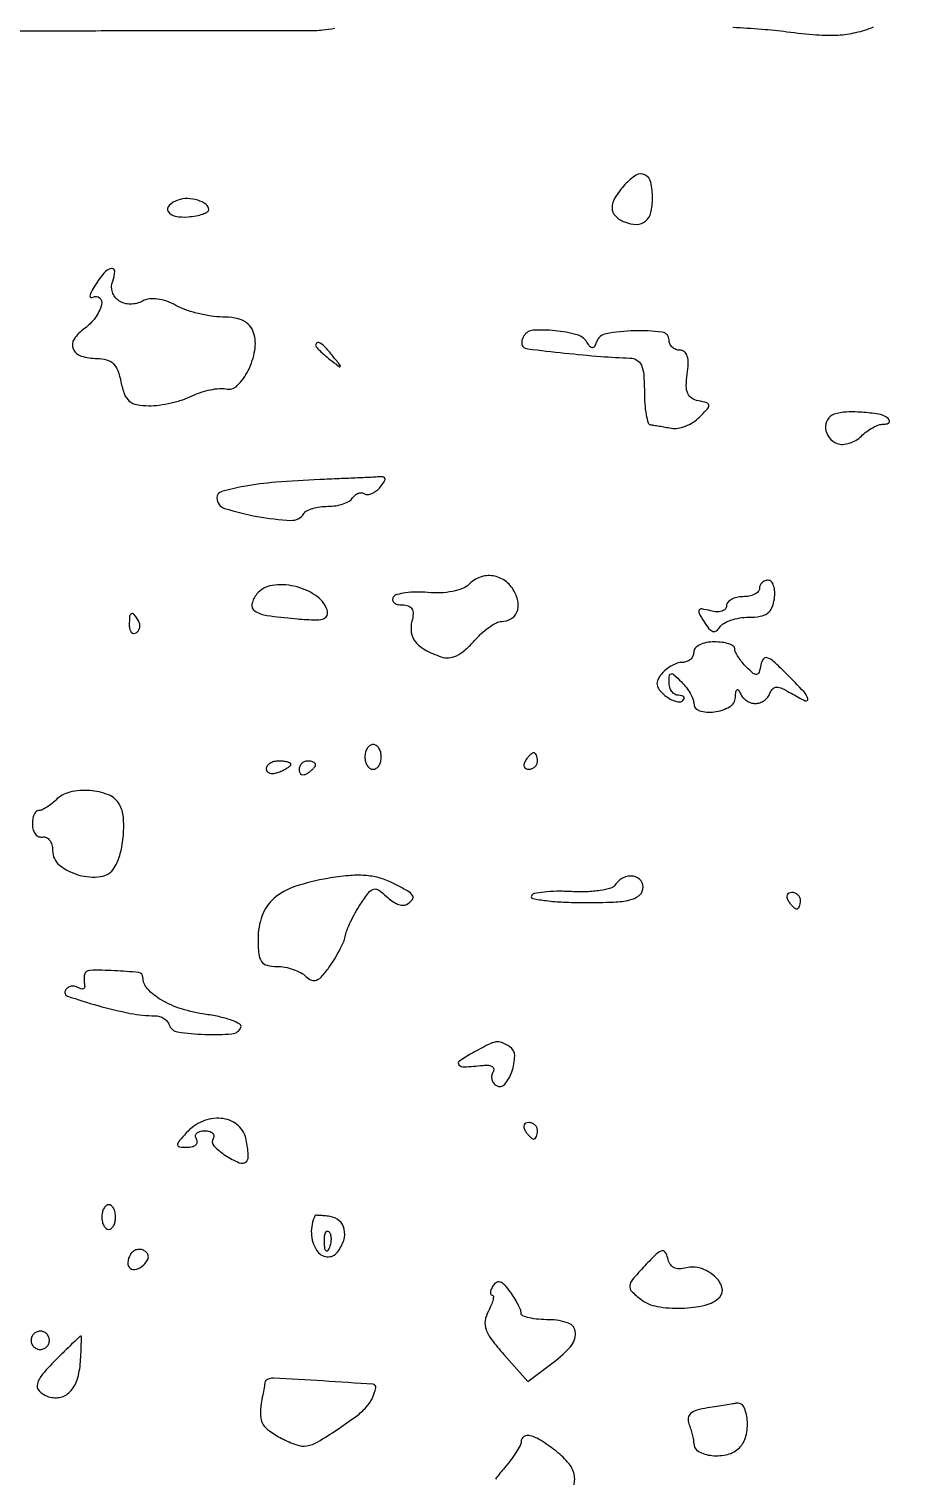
# Model space of a CAD drawing. Extents: x 0 to 5034, y 0 to 2560.
# Drawn here: x 2644.1 to 2750.1, y 2023 to 2199.1 of the extents above; entities that cross this region are included whole.
import ezdxf

# ---------------------------------------------------------------- set-up
doc = ezdxf.new("R2010")
doc.units = 0

msp = doc.modelspace()

# ---------------------------------------------------------------- linework, layer by layer
for points in [[(2577.672048, 2200.964404, 0.000788), (2593.296787, 2199.954691, 0.003489), (2607.815606, 2199.141113, 0.011193), (2617.5, 2198.883323, 0.000942), (2621.678588, 2198.873535, 0.000135), (2630.228125, 2198.871928, 0.000153), (2640.340842, 2198.875864, 0.000131), (2651, 2198.88608, -0.000008), (2661.264916, 2198.89845, -0.000012), (2670.15625, 2198.908816, -0.000004), (2677.859879, 2198.917556, -0.000342), (2679, 2198.918059, 0.032721), (2679.841193, 2198.972963, 0.006529), (2681.331637, 2199.188554, 0.00688)], [(2729.751165, 2199.297715, -0.008432), (2733.293629, 2199.080343, -0.012889), (2736.355031, 2198.761032, 0.013003), (2739.940596, 2198.387872, 0.033181), (2742.55229, 2198.358208, 0.042529), (2744.730987, 2198.665203, 0.038924), (2746.894402, 2199.341071, -0.023363)], [(2710.28442, 2021.468542, 0.144665), (2710.49588, 2022.99106, 0.134774), (2709.846341, 2024.456312, 0.054826), (2708.276266, 2025.99733, 0.022745), (2706.451955, 2027.302573, 0.078059), (2705.125547, 2027.894514, 0.207866), (2704.348831, 2027.780344, 0.259329), (2704, 2027.15301, -0.122664), (2703.884782, 2026.690424, -0.019388), (2703.410126, 2025.874692, -0.020521), (2702.76077, 2024.939237, -0.016656), (2701.991918, 2023.990681, 0.020306), (2700.890461, 2022.611323, 0.127768)]]:
    msp.add_lwpolyline(points, format="xyb")
for points in [[(2716.633647, 2180.147678, 0.04421), (2715.444966, 2178.574928, 0.138191), (2715.07661, 2177.313876, 0.199988), (2715.474526, 2176.332513, 0.106502), (2716.590242, 2175.603744, 0.085508), (2718.063354, 2175.311555, 0.184386), (2719.136978, 2175.690695, 0.158332), (2719.790302, 2176.75012, 0.059704), (2720, 2178.5, 0.055819), (2719.782807, 2180.43946, 0.226923), (2719.065819, 2181.3457, 0.259563), (2717.99451, 2181.289146, 0.068752)], [(2662.25, 2178.269359, 0.103354), (2661.177845, 2177.624342, 0.357382), (2661.07517, 2176.878183, 0.214351), (2661.917197, 2176.303655, 0.064846), (2663.5, 2176.229309, 0.025287), (2664.457858, 2176.357595, 0.038869), (2665.265625, 2176.57369, 0.045052), (2665.840882, 2176.836917, 0.269132), (2666, 2177.111119, 0.243059), (2665.666526, 2177.756585, 0.079538), (2664.67629, 2178.245115, 0.069111), (2663.408956, 2178.451673, 0.090039)], [(2652.166722, 2167.895357, 0.020137), (2651.727132, 2167.123984, 0.078234), (2651.553883, 2166.603903, 0.36906), (2651.662327, 2166.423685, 0.222456), (2651.926175, 2166.454374, -0.330527), (2652.717945, 2166.387013, -0.285421), (2652.962791, 2165.570751, -0.088034), (2652.188603, 2163.927351, -0.086191), (2650.891591, 2162.636621, 0.089568), (2649.627101, 2161.361278, 0.256302), (2649.505827, 2160.160603, 0.222964), (2650.47963, 2159.28754, 0.073169), (2652.434017, 2159, -0.068373), (2653.574229, 2158.843348, -0.128083), (2654.373093, 2158.377588, -0.107988), (2654.928191, 2157.517303, -0.040144), (2655.325, 2156.125, 0.040113), (2655.746804, 2154.644649, 0.12714), (2656.332815, 2153.807419, 0.132018), (2657.236779, 2153.376683, 0.044725), (2658.7, 2153.240562, 0.034997), (2659.95381, 2153.324182, 0.021458), (2661.411875, 2153.588703, 0.02147), (2662.839642, 2153.97665, 0.035471), (2664, 2154.438978, -0.032166), (2665.072577, 2154.874559, -0.029188), (2666.227318, 2155.185568, -0.030394), (2667.294444, 2155.340262, -0.077608), (2668.07172, 2155.284425, 0.258896), (2669.480609, 2155.689632, 0.080971), (2670.808102, 2157.539346, 0.072075), (2671.607331, 2159.975562, 0.120688), (2671.463529, 2162.114909, 0.097706), (2670.997483, 2162.963708, 0.101317), (2670.249069, 2163.559002, 0.078468), (2669.163308, 2163.910844, 0.036422), (2667.682612, 2164.035435, -0.034905), (2666.282768, 2164.148951, -0.023311), (2664.705345, 2164.464294, -0.023504), (2663.197192, 2164.915861, -0.041933), (2662.016435, 2165.445619, 0.040957), (2660.886415, 2165.955261, 0.05274), (2659.779584, 2166.221944, 0.060214), (2658.778378, 2166.232729, 0.095763), (2657.962553, 2165.979959, -0.122729), (2656.457727, 2165.600264, -0.148459), (2655.068531, 2166.017608, -0.172468), (2654.279493, 2167.071609, -0.168427), (2654.322898, 2168.399075, 0.081081), (2654.571774, 2169.598459, 0.496411), (2654.156718, 2169.942448, 0.161701), (2653.253426, 2169.388478, 0.035464)], [(2704.342257, 2161.744766, 0.05195), (2704.165371, 2161.378367, 0.061509), (2704.080338, 2161.003559, 0.0721), (2704.094624, 2160.676987, 0.150554), (2704.212464, 2160.454203, 0.16898), (2704.834098, 2160.153458, 0.002088), (2709.304306, 2159.65237, 0.006851), (2713.709478, 2159.238163, 0.013178), (2717.25, 2159.047863, -0.129172), (2718.095962, 2158.800692, -0.15665), (2718.637634, 2158.181645, -0.083249), (2718.923205, 2157.024455, -0.01896), (2719, 2155, 0.01762), (2719.054237, 2153.461403, 0.027876), (2719.220313, 2152.152525, 0.026706), (2719.456771, 2151.166418, 0.303972), (2719.75, 2150.923489, -0.012207), (2720.151814, 2150.87256, -0.003138), (2720.798119, 2150.770404, -0.003193), (2721.534179, 2150.644488, -0.003242), (2722.264872, 2150.50979, 0.089631), (2723.062103, 2150.50182, 0.050135), (2724.000031, 2150.760363, 0.047861), (2724.926266, 2151.224824, 0.056293), (2725.693465, 2151.836301, 0.011145), (2726.688973, 2152.877194, 0.202184), (2726.839936, 2153.301479, 0.316821), (2726.609249, 2153.592189, 0.024029), (2725.578679, 2153.842566, -0.094501), (2724.756708, 2154.169657, -0.153556), (2724.277314, 2154.740088, -0.104715), (2724.105334, 2155.656562, -0.030649), (2724.226894, 2157.092566, 0.028733), (2724.341789, 2158.390706, 0.082952), (2724.220924, 2159.282578, 0.145054), (2723.874532, 2159.801808, 0.175359), (2723.326807, 2160, -0.093118), (2722.820359, 2160.095144, -0.096388), (2722.389879, 2160.367188, -0.099246), (2722.101845, 2160.773059, -0.10531), (2722.00044, 2161.25, 0.380198), (2721.149406, 2162.208098, 0.037074), (2717.788323, 2162.355251, 0.036004), (2714.343073, 2162.001434, 0.27534), (2713.160508, 2160.981525, -0.038275), (2712.924722, 2160.421125, -0.280034), (2712.686925, 2160.27535, -0.231227), (2712.41103, 2160.40883, -0.028044), (2712.014152, 2160.977101, 0.191127), (2710.794728, 2161.884114, 0.040546), (2708.139661, 2162.369389, 0.039637), (2705.480438, 2162.423903, 0.244316)], [(2679, 2160.622445, 0.184603), (2679.08115, 2160.410139, 0.013803), (2679.514062, 2159.952641, 0.017649), (2680.079598, 2159.425681, 0.012436), (2680.75, 2158.872445, 0.001576), (2681.879507, 2157.99236, 0.377591), (2682, 2158, 0.377591), (2682.00764, 2158.120493, 0.001576), (2681.127555, 2159.25, 0.017685), (2680.23668, 2160.306759, 0.065617), (2679.573889, 2160.869516, 0.241985), (2679.193395, 2160.90695, 0.307699)], [(2742.087565, 2152.195855, 0.180782), (2741.272801, 2151.537726, 0.161729), (2741.04215, 2150.471089, 0.141342), (2741.49372, 2149.367955, 0.134559), (2742.471061, 2148.649478, 0.103569), (2743.141665, 2148.541252, 0.062476), (2743.938142, 2148.678945, 0.05863), (2744.732709, 2149.027221, 0.06388), (2745.399633, 2149.54249, -0.03779), (2746.04873, 2150.100242, -0.034673), (2746.79269, 2150.571856, -0.036487), (2747.517493, 2150.897912, -0.087671), (2748.095238, 2151, 0.054855), (2748.523772, 2151.047157, 0.16512), (2748.771685, 2151.197958, 0.256541), (2748.815089, 2151.417978, 0.120052), (2748.659434, 2151.673899, 0.151902), (2747.729951, 2152.162414, 0.025791), (2745.72064, 2152.426798, 0.029007), (2743.60986, 2152.471678, 0.071374)], [(2679.5, 2144.252488, 0.009856), (2674.173777, 2143.927502, 0.023985), (2670.27228, 2143.422931, 0.025995), (2667.583535, 2142.797482, 0.33424), (2667, 2142.022075, 0.327461), (2667.938031, 2140.743378, 0.03164), (2671.904208, 2139.765581, 0.031838), (2676.003286, 2139.292933, 0.273629), (2677.571262, 2140.115305, -0.13902), (2677.943612, 2140.455945, -0.042858), (2678.657122, 2140.740121, -0.039153), (2679.548119, 2140.934778, -0.03422), (2680.5, 2141, 0.039141), (2681.457822, 2141.075094, 0.042309), (2682.366772, 2141.298542, 0.046428), (2683.10259, 2141.625733, 0.127185), (2683.510081, 2142.016312, -0.078968), (2683.811716, 2142.366404, -0.090809), (2684.193856, 2142.58565, -0.100776), (2684.595628, 2142.641812, -0.123519), (2684.955791, 2142.527322, 0.160969), (2685.350426, 2142.433098, 0.079776), (2685.855588, 2142.558886, 0.066089), (2686.39039, 2142.876013, 0.05276), (2686.870817, 2143.344344, 0.023508), (2687.357174, 2143.989836, 0.179024), (2687.447707, 2144.352842, 0.33072), (2687.262008, 2144.552707, 0.06277), (2686.734124, 2144.583333, -0.004934), (2685.95608, 2144.538504, -0.000496), (2684.100024, 2144.451773, -0.000623), (2681.887886, 2144.353364, -0.000496)], [(2671.86628, 2130.338877, 0.116436), (2671.264677, 2129.127347, 0.31472), (2671.603083, 2128.281914, 0.109614), (2673.08768, 2127.719912, 0.014451), (2676.45259, 2127.332498, 0.011022), (2678.807749, 2127.182302, 0.076282), (2679.954285, 2127.309658, 0.241728), (2680.404239, 2127.718242, 0.183416), (2680.401795, 2128.395321, 0.156697), (2678.968182, 2130.178061, 0.089934), (2676.406845, 2131.270864, 0.093062), (2673.705861, 2131.374351, 0.184755)], [(2697.64154, 2131.498683, -0.103833), (2696.864009, 2130.990964, -0.043791), (2695.660508, 2130.639647, -0.039223), (2694.211889, 2130.467783, -0.033101), (2692.668278, 2130.508692, 0.024754), (2691.230951, 2130.57079, 0.032905), (2689.926621, 2130.476577, 0.0346), (2688.899223, 2130.260746, 0.187395), (2688.452849, 2129.923708, 0.171286), (2688.376716, 2129.573892, 0.189582), (2688.541885, 2129.271339, 0.119447), (2688.956476, 2129.066649, 0.055266), (2689.557614, 2129, -0.081206), (2690.283622, 2128.881306, -0.179946), (2690.713318, 2128.53369, -0.148331), (2690.860147, 2127.933714, -0.05036), (2690.719866, 2127.036768, 0.100375), (2690.642631, 2125.651529, 0.135762), (2691.144994, 2124.509013, 0.099261), (2692.317069, 2123.544031, 0.03705), (2694.275421, 2122.676865, 0.109111), (2695.187004, 2122.561926, 0.086944), (2696.145872, 2122.822547, 0.067935), (2697.152463, 2123.474153, 0.036249), (2698.205756, 2124.52163, -0.026533), (2699.123313, 2125.470252, -0.03033), (2700.09798, 2126.271979, -0.031699), (2700.994906, 2126.839733, -0.125897), (2701.621318, 2127, 0.129538), (2702.772593, 2127.303358, 0.165669), (2703.497006, 2128.117478, 0.141355), (2703.639066, 2129.316244, 0.087047), (2703.166509, 2130.666948, 0.106313), (2702.062717, 2131.920293, 0.122484), (2700.594353, 2132.529326, 0.124039), (2699.026215, 2132.376106, 0.110745)], [(2733, 2131, -0.191087), (2732.848523, 2130.618118, -0.088204), (2732.4125, 2130.29375, -0.068025), (2731.765418, 2130.073693, -0.048028), (2731, 2130, 0.053873), (2730.234865, 2129.91732, 0.073613), (2729.5875, 2129.67199, 0.093326), (2729.15297, 2129.309453, 0.174068), (2729, 2128.883369, -0.194769), (2728.844594, 2128.499553, -0.124919), (2728.430052, 2128.243793, -0.087381), (2727.802559, 2128.161798, -0.052898), (2727.059751, 2128.274124, 0.019427), (2725.985941, 2128.510788, 0.314942), (2725.667657, 2128.363993, 0.262411), (2725.661856, 2127.982224, 0.015049), (2726.275386, 2126.930644, 0.031052), (2726.862217, 2126.109223, 0.142052), (2727.33915, 2125.7786, 0.242094), (2727.76775, 2125.843858, 0.097406), (2728.183647, 2126.289889, -0.12509), (2728.667328, 2126.75484, -0.046758), (2729.532222, 2127.14453, -0.042652), (2730.597955, 2127.410559, -0.039863), (2731.718011, 2127.5, 0.040976), (2733.092592, 2127.61284, 0.116469), (2733.973685, 2127.98091, 0.136147), (2734.516962, 2128.663043, 0.065307), (2734.819551, 2129.75, 0.045002), (2734.863646, 2130.611565, 0.070854), (2734.731053, 2131.339063, 0.099259), (2734.452557, 2131.825895, 0.216622), (2734.069551, 2132, 0.092378), (2733.661258, 2131.923916, 0.096128), (2733.314181, 2131.70625, 0.099346), (2733.081903, 2131.381543, 0.106123)], [(2656.333333, 2126.543989, 0.059057), (2656.394948, 2126.024148, 0.126631), (2656.582917, 2125.669932, 0.191218), (2656.860929, 2125.534562, 0.158515), (2657.182979, 2125.613087, 0.108766), (2657.463027, 2125.88478, 0.099739), (2657.614038, 2126.257398, 0.095385), (2657.612382, 2126.673795, 0.090093), (2657.457295, 2127.069098, 0.02679), (2656.913397, 2127.852054, 0.350126), (2656.59208, 2127.929499, 0.269722), (2656.376303, 2127.618676, 0.019984)], [(2725, 2123.25, -0.109414), (2724.89438, 2122.773119, -0.099825), (2724.595343, 2122.367188, -0.095199), (2724.148383, 2122.094955, -0.089548), (2723.622445, 2122, 0.080615), (2723.012358, 2121.900992, 0.044191), (2722.316206, 2121.598349, 0.042592), (2721.646054, 2121.155884, 0.052397), (2721.110114, 2120.632679, 0.060702), (2720.641712, 2119.904267, 0.151412), (2720.548344, 2119.285122, 0.13676), (2720.820357, 2118.680404, 0.045916), (2721.511835, 2117.990178, 0.043123), (2722.147212, 2117.549374, 0.059509), (2722.78572, 2117.278317, 0.074987), (2723.331947, 2117.205299, 0.194549), (2723.690833, 2117.357499, 0.117684), (2723.840858, 2117.601589, 0.255643), (2723.80189, 2117.811265, 0.167549), (2723.569834, 2117.954971, 0.055671), (2723.166667, 2118, -0.133677), (2722.721765, 2118.121111, -0.100487), (2722.342708, 2118.461607, -0.087409), (2722.087651, 2118.970941, -0.072599), (2722, 2119.571429, -0.025528), (2722.044172, 2120.436048, -0.371025), (2722.25, 2120.630952, -0.200518), (2722.604089, 2120.50242, -0.010352), (2723.5, 2119.642857, -0.032161), (2724.074034, 2118.989814, -0.032192), (2724.559375, 2118.26875, -0.03396), (2724.89773, 2117.586132, -0.098387), (2725, 2117.071429, 0.327952), (2725.69404, 2116.12709, 0.109438), (2727.50693, 2115.972275, 0.095812), (2729.372104, 2116.598373, 0.258224), (2730.078947, 2117.75, -0.021021), (2730.137165, 2118.416573, -0.185333), (2730.275306, 2118.672067, -0.449116), (2730.45138, 2118.648042, -0.051902), (2730.662281, 2118.25, 0.08298), (2730.954689, 2117.772113, 0.064791), (2731.41017, 2117.367188, 0.064977), (2731.952585, 2117.093338, 0.084643), (2732.5, 2117, 0.085425), (2733.04354, 2117.093546, 0.067546), (2733.574641, 2117.367188, 0.067601), (2734.013197, 2117.772191, 0.085886), (2734.286013, 2118.25, -0.100666), (2734.622304, 2118.800841, -0.209307), (2735.074989, 2118.997257, -0.112069), (2735.747293, 2118.842331, -0.020959), (2736.869347, 2118.241526, 0.022426), (2738.583898, 2117.329924, 0.635417), (2738.879979, 2117.573435, 0.127326), (2738.400756, 2118.444666, 0.007306), (2736.254143, 2120.654948, 0.01062), (2734.722193, 2122.123165, 0.104006), (2733.956117, 2122.577858, 0.333807), (2733.486889, 2122.424457, 0.105443), (2733.181125, 2121.701992, -0.029746), (2732.950651, 2120.798353, -0.284269), (2732.661281, 2120.550802, -0.219207), (2732.2489, 2120.668423, -0.018993), (2731.426982, 2121.430161, -0.026206), (2730.880813, 2122.036792, -0.028778), (2730.419176, 2122.679262, -0.029931), (2730.092981, 2123.268388, -0.111921), (2730, 2123.678571, 0.257138), (2729.826124, 2123.994315, 0.061727), (2729.265625, 2124.258705, 0.048247), (2728.457733, 2124.440247, 0.031165), (2727.5, 2124.5, 0.048028), (2726.543227, 2124.407883, 0.068025), (2725.734375, 2124.132812, 0.088204), (2725.189346, 2123.727353, 0.191087)], [(2685, 2110.5, 0.064853), (2685.074694, 2109.926543, 0.082425), (2685.29375, 2109.440625, 0.098894), (2685.618646, 2109.115568, 0.148195), (2686, 2109, 0.148195), (2686.381354, 2109.115568, 0.098894), (2686.70625, 2109.440625, 0.082425), (2686.925306, 2109.926543, 0.064853), (2687, 2110.5, 0.064853), (2686.925306, 2111.073457, 0.082425), (2686.70625, 2111.559375, 0.098894), (2686.381354, 2111.884432, 0.148195), (2686, 2112, 0.148195), (2685.618646, 2111.884432, 0.098894), (2685.29375, 2111.559375, 0.082425), (2685.074694, 2111.073457, 0.064853)], [(2673, 2109.031385, 0.184534), (2673.122486, 2108.710807, 0.147206), (2673.440625, 2108.516384, 0.100118), (2673.925634, 2108.488865, 0.055937), (2674.5, 2108.638374, 0.02136), (2675.074558, 2108.887494, 0.030395), (2675.559375, 2109.160341, 0.030693), (2675.912889, 2109.420671, 0.222225), (2676, 2109.606989, 0.289661), (2675.903916, 2109.758929, 0.046727), (2675.559375, 2109.884553, 0.039339), (2675.074824, 2109.971531, 0.024748), (2674.5, 2110, 0.062722), (2673.926468, 2109.92777, 0.08088), (2673.440625, 2109.715469, 0.098158), (2673.115494, 2109.400789, 0.152681)], [(2677, 2108.940983, 0.108972), (2677.078288, 2108.586039, 0.182303), (2677.29375, 2108.3746, 0.161196), (2677.6179, 2108.343488, 0.082592), (2678, 2108.5, 0.029505), (2678.382774, 2108.768994, 0.035638), (2678.70625, 2109.066025, 0.038439), (2678.934461, 2109.34829, 0.151918), (2679, 2109.559017, 0.210953), (2678.92554, 2109.727648, 0.081139), (2678.70625, 2109.870461, 0.061769), (2678.382849, 2109.967655, 0.042167), (2678, 2110, 0.105053), (2677.618444, 2109.918938, 0.099167), (2677.29375, 2109.688914, 0.09642), (2677.076123, 2109.345238, 0.093332)], [(2704.5, 2110, 0.082592), (2704.343488, 2109.6179, 0.161196), (2704.3746, 2109.29375, 0.182303), (2704.586039, 2109.078288, 0.108972), (2704.940983, 2109, 0.093332), (2705.345238, 2109.076123, 0.09642), (2705.688914, 2109.29375, 0.099167), (2705.918938, 2109.618444, 0.105053), (2706, 2110, 0.042167), (2705.967655, 2110.382849, 0.061769), (2705.870461, 2110.70625, 0.081139), (2705.727648, 2110.92554, 0.210953), (2705.559017, 2111, 0.151918), (2705.34829, 2110.934461, 0.038439), (2705.066025, 2110.70625, 0.035638), (2704.768994, 2110.382774, 0.029505)], [(2647.396269, 2105.253412, -0.028262), (2646.831351, 2104.748986, -0.031024), (2646.229797, 2104.328234, -0.032625), (2645.676234, 2104.037862, -0.116344), (2645.285714, 2103.964286, 0.216769), (2644.989123, 2103.845304, 0.088914), (2644.744156, 2103.475446, 0.065477), (2644.585593, 2102.917448, 0.043043), (2644.545455, 2102.25, 0.068968), (2644.652863, 2101.599688, 0.098651), (2644.931392, 2101.0875, 0.122308), (2645.333377, 2100.792772, 0.149572), (2645.795455, 2100.75, -0.163496), (2646.253712, 2100.694984, -0.124277), (2646.646165, 2100.37049, -0.095376), (2646.910543, 2099.812456, -0.06315), (2647, 2099.106989, 0.227064), (2647.849102, 2097.33365, 0.101901), (2650.203722, 2096.123977, 0.10154), (2652.85116, 2095.940761, 0.224651), (2654.510195, 2097.016496, 0.076074), (2655.238812, 2098.731613, 0.041975), (2655.615935, 2100.983061, 0.042113), (2655.611274, 2103.185533, 0.106377), (2655.142878, 2104.709174, 0.171211), (2653.811009, 2105.880752, 0.078205), (2651.523558, 2106.407259, 0.076006), (2649.108696, 2106.209813, 0.138907)], [(2680.508373, 2095.72099, 0.037695), (2676.490643, 2094.722009, 0.099116), (2673.921384, 2093.262383, 0.128276), (2672.496916, 2091.186531, 0.08678), (2672, 2088.345012, 0.023883), (2672.086482, 2086.535521, 0.127391), (2672.421898, 2085.613588, 0.183087), (2673.093316, 2085.148025, 0.061106), (2674.3, 2085, -0.045858), (2675.269341, 2084.910908, -0.037153), (2676.279598, 2084.644777, -0.038483), (2677.180565, 2084.254497, -0.075063), (2677.809271, 2083.790729, 0.098662), (2678.491169, 2083.335434, 0.201062), (2679.12367, 2083.338477, 0.115769), (2679.813297, 2083.843574, 0.024283), (2680.73633, 2085.033946, 0.017693), (2681.407984, 2086.068944, 0.017605), (2682.005952, 2087.15052, 0.017753), (2682.460659, 2088.130757, 0.06336), (2682.646233, 2088.795386, -0.058783), (2682.825747, 2089.461714, -0.016619), (2683.258678, 2090.44747, -0.016504), (2683.825988, 2091.536997, -0.016744), (2684.461376, 2092.581396, -0.018191), (2685.452138, 2093.979759, -0.158659), (2686.070655, 2094.405919, -0.230517), (2686.697442, 2094.301867, -0.041967), (2687.622822, 2093.520035, 0.045597), (2688.279406, 2092.973405, 0.056853), (2688.979397, 2092.600439, 0.067738), (2689.616505, 2092.444055, 0.166258), (2690.08062, 2092.549826, 0.076076), (2690.78001, 2093.14544, 0.341404), (2690.807927, 2093.647839, 0.118115), (2690.187019, 2094.207058, 0.009842), (2688.25, 2095.211429, 0.050856), (2686.682654, 2095.79609, 0.047457), (2684.992489, 2096.069837, 0.039014), (2683.003779, 2096.045451, 0.019527)], [(2715.457509, 2094.931249, -0.188165), (2714.925284, 2094.53063, -0.02992), (2713.625519, 2094.248918, -0.029629), (2711.976911, 2094.092864, -0.022044), (2710.148492, 2094.10922, 0.016133), (2708.34904, 2094.146589, 0.024698), (2706.792057, 2094.051675, 0.021794), (2705.5815, 2093.863946, 0.27314), (2705.25, 2093.56686, 0.451734), (2705.437804, 2093.25481, 0.01482), (2707.05625, 2093.008883, 0.019215), (2709.178983, 2092.832855, 0.010992), (2711.75, 2092.775438, 0.009292), (2715.270121, 2092.839641, 0.046817), (2717.218914, 2093.095187, 0.100448), (2718.30869, 2093.58732, 0.189372), (2718.823324, 2094.386549, 0.212766), (2718.593429, 2095.407391, 0.194802), (2717.667793, 2095.968842, 0.152187), (2716.416774, 2095.790485, 0.144378)], [(2736.5, 2093, 0.029505), (2736.768994, 2092.617226, 0.035638), (2737.066025, 2092.29375, 0.038439), (2737.34829, 2092.065539, 0.151918), (2737.559017, 2092, 0.210953), (2737.727648, 2092.07446, 0.081139), (2737.870461, 2092.29375, 0.061769), (2737.967655, 2092.617151, 0.042167), (2738, 2093, 0.105053), (2737.918938, 2093.381556, 0.099167), (2737.688914, 2093.70625, 0.09642), (2737.345238, 2093.923877, 0.093332), (2736.940983, 2094, 0.108972), (2736.586039, 2093.921712, 0.182303), (2736.3746, 2093.70625, 0.161196), (2736.343488, 2093.3821, 0.082592)], [(2650.881579, 2084, 0.045054), (2650.845854, 2083.751015, 0.017794), (2650.840008, 2083.404728, 0.017441), (2650.860218, 2083.027938, 0.020886), (2650.906356, 2082.67567, -0.132215), (2650.882268, 2082.411433, -0.23861), (2650.726758, 2082.266988, -0.153269), (2650.450582, 2082.273647, -0.056384), (2650.093875, 2082.441982, 0.096501), (2649.685197, 2082.596355, 0.097312), (2649.24973, 2082.585357, 0.098519), (2648.855051, 2082.41115, 0.101635), (2648.562207, 2082.100654, 0.482419), (2648.817246, 2081.391852, 0.012346), (2652.526532, 2080.23734, 0.02071), (2656.460563, 2079.292777, 0.048595), (2659.465888, 2079, -0.075745), (2660.016534, 2078.916101, -0.067469), (2660.541362, 2078.670854, -0.070375), (2660.961708, 2078.307802, -0.099359), (2661.206832, 2077.879503, 0.282344), (2662.220238, 2077.028201, 0.028255), (2665.509431, 2076.725316, 0.028346), (2668.814828, 2076.795882, 0.275033), (2669.913623, 2077.571754, 0.382339), (2669.784666, 2077.972686, 0.042395), (2668.839737, 2078.422727, 0.034772), (2667.430789, 2078.843524, 0.01966), (2665.677007, 2079.165188, -0.03981), (2662.688614, 2079.838652, -0.057626), (2660.215863, 2080.932131, -0.073068), (2658.552463, 2082.270009, -0.189097), (2658, 2083.678571, 0.382358), (2657.483008, 2084.255791, 0.016214), (2654.516998, 2084.486263, 0.016236), (2651.530923, 2084.524055, 0.342085)], [(2698, 2074.416694, 0.021624), (2696.490967, 2073.491859, 0.461861), (2696.439102, 2073.032299, 0.222961), (2697.078364, 2072.777648, 0.011412), (2699.359311, 2072.966222, -0.048741), (2700.035518, 2072.971568, -0.124316), (2700.49489, 2072.810691, -0.220395), (2700.6745, 2072.519517, -0.169711), (2700.592999, 2072.150475, 0.100299), (2700.432528, 2071.71579, 0.098232), (2700.452179, 2071.249509, 0.097643), (2700.648769, 2070.823807, 0.097792), (2700.992147, 2070.504854, 0.365926), (2702.005559, 2070.655954, 0.097547), (2702.892188, 2072.180616, 0.081146), (2703.224616, 2074.113632, 0.255417), (2702.624106, 2075.234687, 0.049187), (2701.673873, 2075.730102, 0.140255), (2700.939024, 2075.806509, 0.075218), (2700.019463, 2075.496419, 0.007798)], [(2663.273753, 2064.75, 0.009383), (2662.335467, 2063.673268, 0.195521), (2662.20683, 2063.274252, 0.364713), (2662.428203, 2063.04766, 0.024406), (2663.404029, 2063, 0.059043), (2664.015992, 2063.072517, 0.126606), (2664.432998, 2063.29375, 0.191215), (2664.592387, 2063.620961, 0.158557), (2664.5, 2064, -0.146489), (2664.397987, 2064.379403, -0.191582), (2664.538811, 2064.70625, -0.134005), (2664.925364, 2064.927049, -0.063222), (2665.5, 2065, -0.059472), (2666.077383, 2064.931081, -0.12739), (2666.470298, 2064.720988, -0.191316), (2666.619759, 2064.41023, -0.157229), (2666.531009, 2064.050173, 0.343401), (2666.624877, 2063.184357, 0.052782), (2668.045346, 2061.998149, 0.051272), (2669.711673, 2061.11395, 0.301353), (2670.634314, 2061.300981, 0.181459), (2670.779344, 2061.620249, 0.028439), (2670.786739, 2062.323589, 0.028504), (2670.696744, 2063.191341, 0.021396), (2670.503006, 2064.132001, 0.168467), (2669.433957, 2065.764771, 0.143986), (2667.508762, 2066.514332, 0.12295), (2665.234446, 2066.148719, 0.108211)], [(2704.5, 2065, 0.029505), (2704.768994, 2064.617226, 0.035638), (2705.066025, 2064.29375, 0.038439), (2705.34829, 2064.065539, 0.151918), (2705.559017, 2064, 0.210953), (2705.727648, 2064.07446, 0.081139), (2705.870461, 2064.29375, 0.061769), (2705.967655, 2064.617151, 0.042167), (2706, 2065, 0.105053), (2705.918938, 2065.381556, 0.099167), (2705.688914, 2065.70625, 0.09642), (2705.345238, 2065.923877, 0.093332), (2704.940983, 2066, 0.108972), (2704.586039, 2065.921712, 0.182303), (2704.3746, 2065.70625, 0.161196), (2704.343488, 2065.3821, 0.082592)], [(2653, 2054.5, 0.053595), (2653.06169, 2053.926139, 0.073362), (2653.244792, 2053.440625, 0.093122), (2653.515341, 2053.114688, 0.17482), (2653.833333, 2053, 0.17482), (2654.151326, 2053.114688, 0.093122), (2654.421875, 2053.440625, 0.073362), (2654.604977, 2053.926139, 0.053595), (2654.666667, 2054.5, 0.053595), (2654.604977, 2055.073861, 0.073362), (2654.421875, 2055.559375, 0.093122), (2654.151326, 2055.885312, 0.17482), (2653.833333, 2056, 0.17482), (2653.515341, 2055.885312, 0.093122), (2653.244792, 2055.559375, 0.073362), (2653.06169, 2055.073861, 0.053595)], [(2678.923489, 2054.661516, 0.121465), (2678.486231, 2052.511588, 0.129699), (2679.117874, 2050.462833, 0.231459), (2680.383707, 2049.671207, 0.264052), (2681.678674, 2050.237669, 0.082341), (2682.417682, 2051.664793, 0.131969), (2682.487282, 2053.026261, 0.163051), (2681.882454, 2054.047734, 0.142761), (2680.75, 2054.566187, 0.009048), (2680.073673, 2054.65298, 0.014349), (2679.491587, 2054.700139, 0.008232), (2679.013395, 2054.717208, 0.295045)], [(2680.683114, 2050.8125, -0.054073), (2680.461564, 2050.395823, -0.470617), (2680.279315, 2050.37858, -0.168741), (2680.137993, 2050.670344, -0.018894), (2680.078947, 2051.416667, -0.028489), (2680.089945, 2052.112848, -0.077125), (2680.200665, 2052.592839, -0.208169), (2680.385309, 2052.77538, -0.296942), (2680.604167, 2052.729167, -0.126455), (2680.797407, 2052.402231, -0.060344), (2680.876576, 2051.916927, -0.05415), (2680.839148, 2051.359369, -0.051402)], [(2656.468963, 2049.949781, 0.116221), (2656.141241, 2048.967994, 0.258096), (2656.448742, 2048.268926, 0.251496), (2657.214666, 2048.146534, 0.113251), (2658.103799, 2048.703799, 0.053431), (2658.515485, 2049.214314, 0.136091), (2658.655459, 2049.664644, 0.169261), (2658.531428, 2050.059296, 0.094625), (2658.156231, 2050.403444, 0.105525), (2657.716563, 2050.560607, 0.099247), (2657.240657, 2050.529717, 0.096292), (2656.801911, 2050.315254, 0.09291)], [(2719.068838, 2048.580244, 0.010946), (2717.549048, 2046.885262, 0.147876), (2717.216857, 2046.132194, 0.232012), (2717.442807, 2045.481334, 0.030949), (2718.568838, 2044.496072, 0.121705), (2720.554743, 2043.621756, 0.050259), (2723.504511, 2043.40879, 0.050254), (2726.395956, 2043.783236, 0.139951), (2728.168404, 2044.768404, 0.284828), (2728.444354, 2045.944634, 0.132715), (2727.539839, 2047.30021, 0.101238), (2725.838288, 2048.267036, 0.143651), (2724.108784, 2048.318197, -0.062561), (2723.250488, 2048.205271, -0.121715), (2722.582791, 2048.366107, -0.13612), (2722.114581, 2048.801587, -0.087899), (2721.841193, 2049.494749, 0.091148), (2721.547116, 2050.226507, 0.344063), (2721.112439, 2050.382289, 0.114063), (2720.427192, 2049.966137, 0.011259)], [(2700.593626, 2046.15149, 0.035985), (2700.362609, 2045.709513, 0.077162), (2700.265563, 2045.33825, 0.148457), (2700.312452, 2045.098462, 0.277547), (2700.476167, 2045, -0.400998), (2700.626701, 2044.856139, -0.068638), (2700.586823, 2044.422632, -0.043406), (2700.379896, 2043.788776, -0.022276), (2700.01846, 2043.034493, 0.085429), (2699.634028, 2041.878123, 0.124493), (2699.737787, 2040.814038, 0.077899), (2700.409501, 2039.585636, 0.018479), (2701.904654, 2037.784493), (2704.842755, 2034.5), (2707.582105, 2036.541269, 0.045394), (2709.966527, 2038.679965, 0.197558), (2710.619464, 2040.42069, 0.308339), (2709.766588, 2041.591859, 0.086011), (2707.411516, 2042, -0.022365), (2706.10403, 2042.058513, -0.035855), (2705.002133, 2042.237606, -0.040655), (2704.208964, 2042.49524, -0.302628), (2704, 2042.80887, 0.096668), (2703.916566, 2043.236383, 0.021171), (2703.604214, 2043.921405, 0.021289), (2703.168405, 2044.695579, 0.019023), (2702.652643, 2045.460361, 0.033101), (2701.99845, 2046.240921, 0.121398), (2701.457958, 2046.583905, 0.212635), (2700.997696, 2046.539962, 0.126418)], [(2644.552786, 2040.08541, 0.099038), (2644.401684, 2039.679226, 0.097945), (2644.417584, 2039.244476, 0.097945), (2644.597789, 2038.848514, 0.099038), (2644.91459, 2038.552786, 0.099038), (2645.320774, 2038.401684, 0.097945), (2645.755524, 2038.417584, 0.097945), (2646.151486, 2038.597789, 0.099038), (2646.447214, 2038.91459, 0.099038), (2646.598316, 2039.320774, 0.097945), (2646.582416, 2039.755524, 0.097945), (2646.402211, 2040.151486, 0.099038), (2646.08541, 2040.447214, 0.099038), (2645.679226, 2040.598316, 0.097945), (2645.244476, 2040.582416, 0.097945), (2644.848514, 2040.402211, 0.099038)], [(2647.636364, 2037.363636, 0.017074), (2645.788166, 2035.384712, 0.112001), (2645.14849, 2034.197014, 0.262228), (2645.354713, 2033.361353, 0.11286), (2646.340684, 2032.699509, 0.134773), (2647.844812, 2032.550908, 0.158591), (2649.106724, 2033.214334, 0.118011), (2649.990348, 2034.697582, 0.058371), (2650.397563, 2036.864797, 0.005087), (2650.468511, 2038.067004, 0.008517), (2650.500643, 2039.079034, 0.002897), (2650.508273, 2039.935198, 0.415127), (2650.443673, 2040, 0.18941), (2650.329457, 2039.955123, 0.001309), (2649.548511, 2039.225568, 0.004816), (2648.659304, 2038.374243, 0.003032)], [(2672.917769, 2034.570067, 0.169996), (2672.87773, 2034.501467, 0.00089), (2672.728521, 2033.724685, 0.003787), (2672.566103, 2032.834259, 0.002376), (2672.388991, 2031.790562, 0.050819), (2672.29908, 2030.337359, 0.123485), (2672.599484, 2029.313839, 0.107642), (2673.380491, 2028.468168, 0.033368), (2674.870548, 2027.566942, 0.033205), (2676.701854, 2026.769119, 0.126325), (2677.933636, 2026.654036, 0.094752), (2679.256001, 2027.1324, 0.014256), (2681.649326, 2028.648118, 0.010251), (2683.961933, 2030.276741, 0.048149), (2685.171768, 2031.360073, 0.076377), (2685.869323, 2032.397789, 0.054375), (2686.325, 2033.725, 0.459059), (2686.01433, 2034.143447, 0.002121), (2679.900845, 2034.554823, 0.002927), (2673.885706, 2034.898617, 0.191526)], [(2726.67141, 2031.276162, 0.031007), (2725.377467, 2030.999226, 0.1096), (2724.632602, 2030.600809, 0.184744), (2724.33722, 2030.054853, 0.124887), (2724.42141, 2029.344207, -0.01654), (2724.6429, 2028.704525, -0.014924), (2724.830039, 2028.029406, -0.015141), (2724.961303, 2027.414405, -0.045031), (2725, 2026.9856, 0.27175), (2725.588779, 2025.982289, 0.102805), (2727.199486, 2025.476019, 0.086076), (2729.133749, 2025.615682, 0.136231), (2730.571429, 2026.428571, 0.138744), (2731.360397, 2027.840151, 0.076533), (2731.521911, 2029.825485, 0.098498), (2731.084122, 2031.42001, 0.343238), (2730.182612, 2031.850168, -0.011967), (2729.766138, 2031.769147, -0.001541), (2728.869619, 2031.619748, -0.001799), (2727.804452, 2031.449549, -0.0015)]]:
    msp.add_lwpolyline(points, format="xyb", close=True)

doc.saveas('drawing.dxf')
